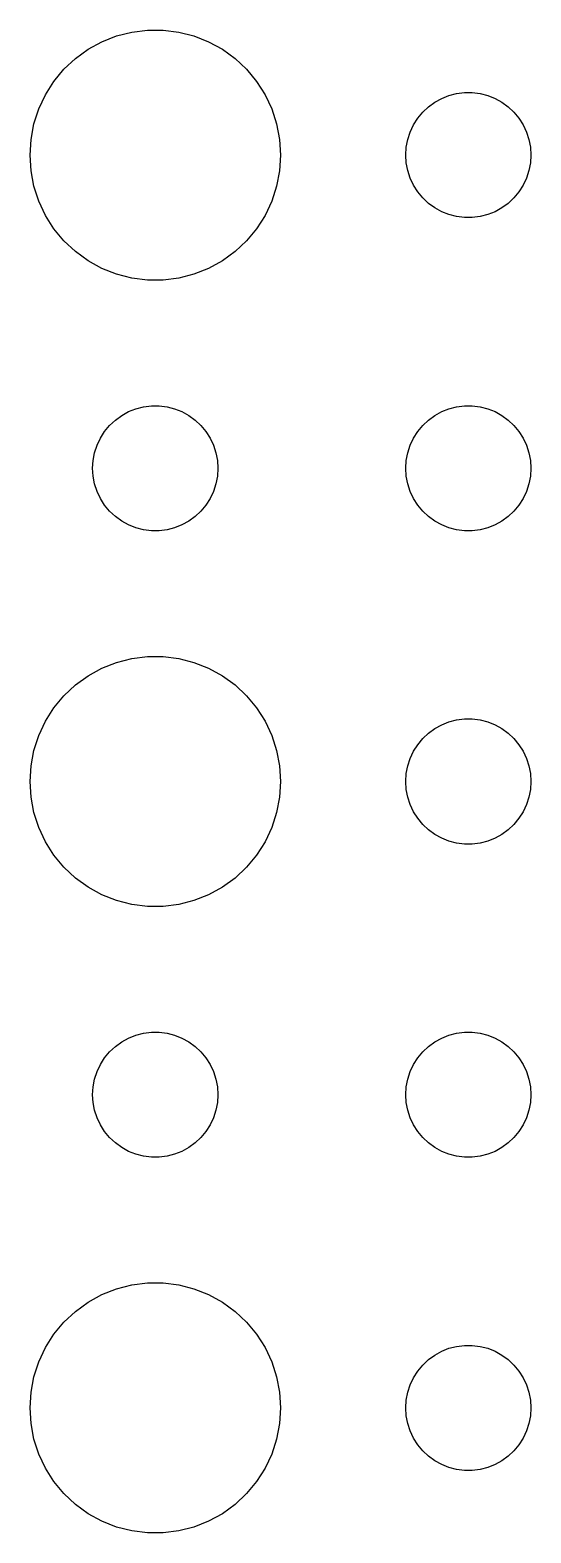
# Model space of a CAD drawing. Header units: metres. Extents: x -134 to 134, y -134 to 134.
# Drawn here: x -40.5 to -28.5, y 64.51 to 100.49 of the extents above; entities that cross this region are included whole.
import ezdxf

# ---------------------------------------------------------------- set-up
doc = ezdxf.new("R2010")
doc.units = ezdxf.units.M

msp = doc.modelspace()

# ---------------------------------------------------------------- linework, layer by layer
for p, q in [((-38.427, 100.353), (-38.0621, 100.447)), ((-38.0621, 100.447), (-37.6884, 100.494)), ((-37.6884, 100.494), (-37.3116, 100.494)), ((-37.3116, 100.494), (-36.9379, 100.447)), ((-36.9379, 100.447), (-36.5729, 100.353)), ((-39.1075, 100.033), (-38.7773, 100.214)), ((-38.7773, 100.214), (-38.427, 100.353)), ((-36.5729, 100.353), (-36.2227, 100.214)), ((-36.2227, 100.214), (-35.8925, 100.033)), ((-39.6869, 99.5536), (-39.4123, 99.8115)), ((-39.4123, 99.8115), (-39.1075, 100.033)), ((-35.8925, 100.033), (-35.5877, 99.8115)), ((-35.5877, 99.8115), (-35.3131, 99.5536)), ((-39.927, 99.2634), (-39.6869, 99.5536)), ((-35.3131, 99.5536), (-35.0729, 99.2634)), ((-40.1289, 98.9453), (-39.927, 99.2634)), ((-35.0729, 99.2634), (-34.8711, 98.9453)), ((-30.4635, 98.9266), (-30.2811, 98.9734)), ((-30.2811, 98.9734), (-30.0942, 98.997)), ((-30.0942, 98.997), (-29.9058, 98.997)), ((-29.9058, 98.997), (-29.7189, 98.9734)), ((-29.7189, 98.9734), (-29.5365, 98.9266)), ((-40.2893, 98.6044), (-40.1289, 98.9453)), ((-34.8711, 98.9453), (-34.7107, 98.6044)), ((-31.0934, 98.5268), (-30.9561, 98.6558)), ((-30.9561, 98.6558), (-30.8037, 98.7665)), ((-30.8037, 98.7665), (-30.6387, 98.8572)), ((-30.6387, 98.8572), (-30.4635, 98.9266)), ((-29.5365, 98.9266), (-29.3613, 98.8572)), ((-29.3613, 98.8572), (-29.1963, 98.7665)), ((-29.1963, 98.7665), (-29.0439, 98.6558)), ((-29.0439, 98.6558), (-28.9065, 98.5268)), ((-40.4057, 98.2461), (-40.2893, 98.6044)), ((-34.7107, 98.6044), (-34.5942, 98.2461)), ((-31.3145, 98.2226), (-31.2135, 98.3817)), ((-31.2135, 98.3817), (-31.0934, 98.5268)), ((-28.9065, 98.5268), (-28.7865, 98.3817)), ((-28.7865, 98.3817), (-28.6855, 98.2226)), ((-40.4763, 97.876), (-40.4057, 98.2461)), ((-34.5942, 98.2461), (-34.5237, 97.876)), ((-31.4529, 97.873), (-31.3947, 98.0522)), ((-31.3947, 98.0522), (-31.3145, 98.2226)), ((-28.6855, 98.2226), (-28.6053, 98.0522)), ((-28.6053, 98.0522), (-28.5471, 97.873)), ((-40.5, 97.5), (-40.4763, 97.876)), ((-34.5237, 97.876), (-34.5, 97.5)), ((-31.5, 97.5), (-31.4882, 97.688)), ((-31.4882, 97.688), (-31.4529, 97.873)), ((-28.5471, 97.873), (-28.5118, 97.688)), ((-28.5118, 97.688), (-28.5, 97.5)), ((-40.4763, 97.124), (-40.5, 97.5)), ((-34.5, 97.5), (-34.5237, 97.124)), ((-31.4882, 97.312), (-31.5, 97.5)), ((-31.4529, 97.127), (-31.4882, 97.312)), ((-28.5118, 97.312), (-28.5471, 97.127)), ((-28.5, 97.5), (-28.5118, 97.312)), ((-40.4057, 96.7539), (-40.4763, 97.124)), ((-34.5237, 97.124), (-34.5942, 96.7539)), ((-31.3947, 96.9478), (-31.4529, 97.127)), ((-31.3145, 96.7774), (-31.3947, 96.9478)), ((-28.6053, 96.9478), (-28.6855, 96.7774)), ((-28.5471, 97.127), (-28.6053, 96.9478)), ((-40.2893, 96.3956), (-40.4057, 96.7539)), ((-34.5942, 96.7539), (-34.7107, 96.3956)), ((-31.2135, 96.6183), (-31.3145, 96.7774)), ((-31.0934, 96.4732), (-31.2135, 96.6183)), ((-30.9561, 96.3442), (-31.0934, 96.4732)), ((-28.9065, 96.4732), (-29.0439, 96.3442)), ((-28.7865, 96.6183), (-28.9065, 96.4732)), ((-28.6855, 96.7774), (-28.7865, 96.6183)), ((-40.1289, 96.0547), (-40.2893, 96.3956)), ((-34.7107, 96.3956), (-34.8711, 96.0547)), ((-30.8037, 96.2335), (-30.9561, 96.3442)), ((-30.6387, 96.1428), (-30.8037, 96.2335)), ((-30.4635, 96.0734), (-30.6387, 96.1428)), ((-29.3613, 96.1428), (-29.5365, 96.0734)), ((-29.1963, 96.2335), (-29.3613, 96.1428)), ((-29.0439, 96.3442), (-29.1963, 96.2335)), ((-39.927, 95.7366), (-40.1289, 96.0547)), ((-39.6869, 95.4464), (-39.927, 95.7366)), ((-35.0729, 95.7366), (-35.3131, 95.4464)), ((-34.8711, 96.0547), (-35.0729, 95.7366)), ((-30.2811, 96.0266), (-30.4635, 96.0734)), ((-30.0942, 96.003), (-30.2811, 96.0266)), ((-29.9058, 96.003), (-30.0942, 96.003)), ((-29.7189, 96.0266), (-29.9058, 96.003)), ((-29.5365, 96.0734), (-29.7189, 96.0266)), ((-39.4123, 95.1885), (-39.6869, 95.4464)), ((-35.3131, 95.4464), (-35.5877, 95.1885)), ((-39.1075, 94.967), (-39.4123, 95.1885)), ((-35.5877, 95.1885), (-35.8925, 94.967)), ((-38.7773, 94.7855), (-39.1075, 94.967)), ((-38.427, 94.6468), (-38.7773, 94.7855)), ((-36.2227, 94.7855), (-36.5729, 94.6468)), ((-35.8925, 94.967), (-36.2227, 94.7855)), ((-38.0621, 94.5531), (-38.427, 94.6468)), ((-37.6884, 94.5059), (-38.0621, 94.5531)), ((-37.3116, 94.5059), (-37.6884, 94.5059)), ((-36.9379, 94.5531), (-37.3116, 94.5059)), ((-36.5729, 94.6468), (-36.9379, 94.5531)), ((-38.1387, 91.3572), (-37.9635, 91.4266)), ((-37.9635, 91.4266), (-37.7811, 91.4734)), ((-37.7811, 91.4734), (-37.5942, 91.497)), ((-37.5942, 91.497), (-37.4058, 91.497)), ((-37.4058, 91.497), (-37.2189, 91.4734)), ((-37.2189, 91.4734), (-37.0365, 91.4266)), ((-37.0365, 91.4266), (-36.8613, 91.3572)), ((-30.6387, 91.3572), (-30.4635, 91.4266)), ((-30.4635, 91.4266), (-30.2811, 91.4734)), ((-30.2811, 91.4734), (-30.0942, 91.497)), ((-30.0942, 91.497), (-29.9058, 91.497)), ((-29.9058, 91.497), (-29.7189, 91.4734)), ((-29.7189, 91.4734), (-29.5365, 91.4266)), ((-29.5365, 91.4266), (-29.3613, 91.3572)), ((-38.5934, 91.0268), (-38.4561, 91.1558)), ((-38.4561, 91.1558), (-38.3037, 91.2665)), ((-38.3037, 91.2665), (-38.1387, 91.3572)), ((-36.8613, 91.3572), (-36.6963, 91.2665)), ((-36.6963, 91.2665), (-36.5439, 91.1558)), ((-36.5439, 91.1558), (-36.4065, 91.0268)), ((-31.0934, 91.0268), (-30.9561, 91.1558)), ((-30.9561, 91.1558), (-30.8037, 91.2665)), ((-30.8037, 91.2665), (-30.6387, 91.3572)), ((-29.3613, 91.3572), (-29.1963, 91.2665)), ((-29.1963, 91.2665), (-29.0439, 91.1558)), ((-29.0439, 91.1558), (-28.9065, 91.0268)), ((-38.8947, 90.5522), (-38.8145, 90.7226)), ((-38.8145, 90.7226), (-38.7135, 90.8817)), ((-38.7135, 90.8817), (-38.5934, 91.0268)), ((-36.4065, 91.0268), (-36.2865, 90.8817)), ((-36.2865, 90.8817), (-36.1855, 90.7226)), ((-36.1855, 90.7226), (-36.1053, 90.5522)), ((-31.3947, 90.5522), (-31.3145, 90.7226)), ((-31.3145, 90.7226), (-31.2135, 90.8817)), ((-31.2135, 90.8817), (-31.0934, 91.0268)), ((-28.9065, 91.0268), (-28.7865, 90.8817)), ((-28.7865, 90.8817), (-28.6855, 90.7226)), ((-28.6855, 90.7226), (-28.6053, 90.5522)), ((-38.9882, 90.188), (-38.9529, 90.373)), ((-38.9529, 90.373), (-38.8947, 90.5522)), ((-36.1053, 90.5522), (-36.0471, 90.373)), ((-36.0471, 90.373), (-36.0118, 90.188)), ((-31.4882, 90.188), (-31.4529, 90.373)), ((-31.4529, 90.373), (-31.3947, 90.5522)), ((-28.6053, 90.5522), (-28.5471, 90.373)), ((-28.5471, 90.373), (-28.5118, 90.188)), ((-39, 90), (-38.9882, 90.188)), ((-38.9882, 89.812), (-39, 90)), ((-36.0118, 90.188), (-36, 90)), ((-36, 90), (-36.0118, 89.812)), ((-31.5, 90), (-31.4882, 90.188)), ((-31.4882, 89.812), (-31.5, 90)), ((-28.5118, 90.188), (-28.5, 90)), ((-28.5, 90), (-28.5118, 89.812)), ((-38.9529, 89.627), (-38.9882, 89.812)), ((-38.8947, 89.4478), (-38.9529, 89.627)), ((-36.0471, 89.627), (-36.1053, 89.4478)), ((-36.0118, 89.812), (-36.0471, 89.627)), ((-31.4529, 89.627), (-31.4882, 89.812)), ((-31.3947, 89.4478), (-31.4529, 89.627)), ((-28.5471, 89.627), (-28.6053, 89.4478)), ((-28.5118, 89.812), (-28.5471, 89.627)), ((-38.8145, 89.2774), (-38.8947, 89.4478)), ((-38.7135, 89.1183), (-38.8145, 89.2774)), ((-36.1855, 89.2774), (-36.2865, 89.1183)), ((-36.1053, 89.4478), (-36.1855, 89.2774)), ((-31.3145, 89.2774), (-31.3947, 89.4478)), ((-31.2135, 89.1183), (-31.3145, 89.2774)), ((-28.6855, 89.2774), (-28.7865, 89.1183)), ((-28.6053, 89.4478), (-28.6855, 89.2774)), ((-38.5934, 88.9732), (-38.7135, 89.1183)), ((-38.4561, 88.8442), (-38.5934, 88.9732)), ((-36.4065, 88.9732), (-36.5439, 88.8442)), ((-36.2865, 89.1183), (-36.4065, 88.9732)), ((-31.0934, 88.9732), (-31.2135, 89.1183)), ((-30.9561, 88.8442), (-31.0934, 88.9732)), ((-28.9065, 88.9732), (-29.0439, 88.8442)), ((-28.7865, 89.1183), (-28.9065, 88.9732)), ((-38.3037, 88.7335), (-38.4561, 88.8442)), ((-38.1387, 88.6428), (-38.3037, 88.7335)), ((-37.9635, 88.5734), (-38.1387, 88.6428)), ((-37.7811, 88.5266), (-37.9635, 88.5734)), ((-37.0365, 88.5734), (-37.2189, 88.5266)), ((-36.8613, 88.6428), (-37.0365, 88.5734)), ((-36.6963, 88.7335), (-36.8613, 88.6428)), ((-36.5439, 88.8442), (-36.6963, 88.7335)), ((-30.8037, 88.7335), (-30.9561, 88.8442)), ((-30.6387, 88.6428), (-30.8037, 88.7335)), ((-30.4635, 88.5734), (-30.6387, 88.6428)), ((-30.2811, 88.5266), (-30.4635, 88.5734)), ((-29.5365, 88.5734), (-29.7189, 88.5266)), ((-29.3613, 88.6428), (-29.5365, 88.5734)), ((-29.1963, 88.7335), (-29.3613, 88.6428)), ((-29.0439, 88.8442), (-29.1963, 88.7335)), ((-37.5942, 88.503), (-37.7811, 88.5266)), ((-37.4058, 88.503), (-37.5942, 88.503)), ((-37.2189, 88.5266), (-37.4058, 88.503)), ((-30.0942, 88.503), (-30.2811, 88.5266)), ((-29.9058, 88.503), (-30.0942, 88.503)), ((-29.7189, 88.5266), (-29.9058, 88.503)), ((-38.7773, 85.2145), (-38.427, 85.3532)), ((-38.427, 85.3532), (-38.0621, 85.4469)), ((-38.0621, 85.4469), (-37.6884, 85.4941)), ((-37.6884, 85.4941), (-37.3116, 85.4941)), ((-37.3116, 85.4941), (-36.9379, 85.4469)), ((-36.9379, 85.4469), (-36.5729, 85.3532)), ((-36.5729, 85.3532), (-36.2227, 85.2145)), ((-39.4123, 84.8115), (-39.1075, 85.033)), ((-39.1075, 85.033), (-38.7773, 85.2145)), ((-36.2227, 85.2145), (-35.8925, 85.033)), ((-35.8925, 85.033), (-35.5877, 84.8115)), ((-39.6869, 84.5536), (-39.4123, 84.8115)), ((-35.5877, 84.8115), (-35.3131, 84.5536)), ((-40.1289, 83.9453), (-39.927, 84.2634)), ((-39.927, 84.2634), (-39.6869, 84.5536)), ((-35.3131, 84.5536), (-35.0729, 84.2634)), ((-35.0729, 84.2634), (-34.8711, 83.9453)), ((-40.2893, 83.6044), (-40.1289, 83.9453)), ((-34.8711, 83.9453), (-34.7107, 83.6044)), ((-30.8037, 83.7665), (-30.6387, 83.8572)), ((-30.6387, 83.8572), (-30.4635, 83.9266)), ((-30.4635, 83.9266), (-30.2811, 83.9734)), ((-30.2811, 83.9734), (-30.0942, 83.997)), ((-30.0942, 83.997), (-29.9058, 83.997)), ((-29.9058, 83.997), (-29.7189, 83.9734)), ((-29.7189, 83.9734), (-29.5365, 83.9266)), ((-29.5365, 83.9266), (-29.3613, 83.8572)), ((-29.3613, 83.8572), (-29.1963, 83.7665)), ((-40.4057, 83.2461), (-40.2893, 83.6044)), ((-34.7107, 83.6044), (-34.5942, 83.2461)), ((-31.2135, 83.3817), (-31.0934, 83.5268)), ((-31.0934, 83.5268), (-30.9561, 83.6558)), ((-30.9561, 83.6558), (-30.8037, 83.7665)), ((-29.1963, 83.7665), (-29.0439, 83.6558)), ((-29.0439, 83.6558), (-28.9065, 83.5268)), ((-28.9065, 83.5268), (-28.7865, 83.3817)), ((-40.4763, 82.876), (-40.4057, 83.2461)), ((-34.5942, 83.2461), (-34.5237, 82.876)), ((-31.3947, 83.0522), (-31.3145, 83.2226)), ((-31.3145, 83.2226), (-31.2135, 83.3817)), ((-28.7865, 83.3817), (-28.6855, 83.2226)), ((-28.6855, 83.2226), (-28.6053, 83.0522)), ((-40.5, 82.5), (-40.4763, 82.876)), ((-34.5237, 82.876), (-34.5, 82.5)), ((-31.4882, 82.688), (-31.4529, 82.873)), ((-31.4529, 82.873), (-31.3947, 83.0522)), ((-28.6053, 83.0522), (-28.5471, 82.873)), ((-28.5471, 82.873), (-28.5118, 82.688)), ((-40.4763, 82.124), (-40.5, 82.5)), ((-34.5, 82.5), (-34.5237, 82.124)), ((-31.5, 82.5), (-31.4882, 82.688)), ((-31.4882, 82.312), (-31.5, 82.5)), ((-28.5118, 82.688), (-28.5, 82.5)), ((-28.5, 82.5), (-28.5118, 82.312)), ((-40.4057, 81.7539), (-40.4763, 82.124)), ((-34.5237, 82.124), (-34.5942, 81.7539)), ((-31.4529, 82.127), (-31.4882, 82.312)), ((-31.3947, 81.9478), (-31.4529, 82.127)), ((-28.5471, 82.127), (-28.6053, 81.9478)), ((-28.5118, 82.312), (-28.5471, 82.127)), ((-40.2893, 81.3956), (-40.4057, 81.7539)), ((-34.5942, 81.7539), (-34.7107, 81.3956)), ((-31.3145, 81.7774), (-31.3947, 81.9478)), ((-31.2135, 81.6183), (-31.3145, 81.7774)), ((-28.6855, 81.7774), (-28.7865, 81.6183)), ((-28.6053, 81.9478), (-28.6855, 81.7774)), ((-40.1289, 81.0547), (-40.2893, 81.3956)), ((-34.7107, 81.3956), (-34.8711, 81.0547)), ((-31.0934, 81.4732), (-31.2135, 81.6183)), ((-30.9561, 81.3442), (-31.0934, 81.4732)), ((-30.8037, 81.2335), (-30.9561, 81.3442)), ((-29.0439, 81.3442), (-29.1963, 81.2335)), ((-28.9065, 81.4732), (-29.0439, 81.3442)), ((-28.7865, 81.6183), (-28.9065, 81.4732)), ((-39.927, 80.7366), (-40.1289, 81.0547)), ((-34.8711, 81.0547), (-35.0729, 80.7366)), ((-30.6387, 81.1428), (-30.8037, 81.2335)), ((-30.4635, 81.0734), (-30.6387, 81.1428)), ((-30.2811, 81.0266), (-30.4635, 81.0734)), ((-30.0942, 81.003), (-30.2811, 81.0266)), ((-29.9058, 81.003), (-30.0942, 81.003)), ((-29.7189, 81.0266), (-29.9058, 81.003)), ((-29.5365, 81.0734), (-29.7189, 81.0266)), ((-29.3613, 81.1428), (-29.5365, 81.0734)), ((-29.1963, 81.2335), (-29.3613, 81.1428)), ((-39.6869, 80.4464), (-39.927, 80.7366)), ((-35.0729, 80.7366), (-35.3131, 80.4464)), ((-39.4123, 80.1885), (-39.6869, 80.4464)), ((-35.3131, 80.4464), (-35.5877, 80.1885)), ((-39.1075, 79.967), (-39.4123, 80.1885)), ((-38.7773, 79.7855), (-39.1075, 79.967)), ((-35.8925, 79.967), (-36.2227, 79.7855)), ((-35.5877, 80.1885), (-35.8925, 79.967)), ((-38.427, 79.6468), (-38.7773, 79.7855)), ((-38.0621, 79.5531), (-38.427, 79.6468)), ((-37.6884, 79.5059), (-38.0621, 79.5531)), ((-36.9379, 79.5531), (-37.3116, 79.5059)), ((-36.5729, 79.6468), (-36.9379, 79.5531)), ((-36.2227, 79.7855), (-36.5729, 79.6468)), ((-37.3116, 79.5059), (-37.6884, 79.5059)), ((-38.3037, 76.2665), (-38.1387, 76.3572)), ((-38.1387, 76.3572), (-37.9635, 76.4266)), ((-37.9635, 76.4266), (-37.7811, 76.4734)), ((-37.7811, 76.4734), (-37.5942, 76.497)), ((-37.5942, 76.497), (-37.4058, 76.497)), ((-37.4058, 76.497), (-37.2189, 76.4734)), ((-37.2189, 76.4734), (-37.0365, 76.4266)), ((-37.0365, 76.4266), (-36.8613, 76.3572)), ((-36.8613, 76.3572), (-36.6963, 76.2665)), ((-30.8037, 76.2665), (-30.6387, 76.3572)), ((-30.6387, 76.3572), (-30.4635, 76.4266)), ((-30.4635, 76.4266), (-30.2811, 76.4734)), ((-30.2811, 76.4734), (-30.0942, 76.497)), ((-30.0942, 76.497), (-29.9058, 76.497)), ((-29.9058, 76.497), (-29.7189, 76.4734)), ((-29.7189, 76.4734), (-29.5365, 76.4266)), ((-29.5365, 76.4266), (-29.3613, 76.3572)), ((-29.3613, 76.3572), (-29.1963, 76.2665)), ((-38.7135, 75.8817), (-38.5934, 76.0268)), ((-38.5934, 76.0268), (-38.4561, 76.1558)), ((-38.4561, 76.1558), (-38.3037, 76.2665)), ((-36.6963, 76.2665), (-36.5439, 76.1558)), ((-36.5439, 76.1558), (-36.4065, 76.0268)), ((-36.4065, 76.0268), (-36.2865, 75.8817)), ((-31.2135, 75.8817), (-31.0934, 76.0268)), ((-31.0934, 76.0268), (-30.9561, 76.1558)), ((-30.9561, 76.1558), (-30.8037, 76.2665)), ((-29.1963, 76.2665), (-29.0439, 76.1558)), ((-29.0439, 76.1558), (-28.9065, 76.0268)), ((-28.9065, 76.0268), (-28.7865, 75.8817)), ((-38.8947, 75.5522), (-38.8145, 75.7226)), ((-38.8145, 75.7226), (-38.7135, 75.8817)), ((-36.2865, 75.8817), (-36.1855, 75.7226)), ((-36.1855, 75.7226), (-36.1053, 75.5522)), ((-31.3947, 75.5522), (-31.3145, 75.7226)), ((-31.3145, 75.7226), (-31.2135, 75.8817)), ((-28.7865, 75.8817), (-28.6855, 75.7226)), ((-28.6855, 75.7226), (-28.6053, 75.5522)), ((-38.9882, 75.188), (-38.9529, 75.373)), ((-38.9529, 75.373), (-38.8947, 75.5522)), ((-36.1053, 75.5522), (-36.0471, 75.373)), ((-36.0471, 75.373), (-36.0118, 75.188)), ((-31.4882, 75.188), (-31.4529, 75.373)), ((-31.4529, 75.373), (-31.3947, 75.5522)), ((-28.6053, 75.5522), (-28.5471, 75.373)), ((-28.5471, 75.373), (-28.5118, 75.188)), ((-39, 75), (-38.9882, 75.188)), ((-38.9882, 74.812), (-39, 75)), ((-36.0118, 75.188), (-36, 75)), ((-36, 75), (-36.0118, 74.812)), ((-31.5, 75), (-31.4882, 75.188)), ((-31.4882, 74.812), (-31.5, 75)), ((-28.5118, 75.188), (-28.5, 75)), ((-28.5, 75), (-28.5118, 74.812)), ((-38.9529, 74.627), (-38.9882, 74.812)), ((-38.8947, 74.4478), (-38.9529, 74.627)), ((-36.0471, 74.627), (-36.1053, 74.4478)), ((-36.0118, 74.812), (-36.0471, 74.627)), ((-31.4529, 74.627), (-31.4882, 74.812)), ((-31.3947, 74.4478), (-31.4529, 74.627)), ((-28.5471, 74.627), (-28.6053, 74.4478)), ((-28.5118, 74.812), (-28.5471, 74.627)), ((-38.8145, 74.2774), (-38.8947, 74.4478)), ((-38.7135, 74.1183), (-38.8145, 74.2774)), ((-36.1855, 74.2774), (-36.2865, 74.1183)), ((-36.1053, 74.4478), (-36.1855, 74.2774)), ((-31.3145, 74.2774), (-31.3947, 74.4478)), ((-31.2135, 74.1183), (-31.3145, 74.2774)), ((-28.6855, 74.2774), (-28.7865, 74.1183)), ((-28.6053, 74.4478), (-28.6855, 74.2774)), ((-38.5934, 73.9732), (-38.7135, 74.1183)), ((-38.4561, 73.8442), (-38.5934, 73.9732)), ((-38.3037, 73.7335), (-38.4561, 73.8442)), ((-36.5439, 73.8442), (-36.6963, 73.7335)), ((-36.4065, 73.9732), (-36.5439, 73.8442)), ((-36.2865, 74.1183), (-36.4065, 73.9732)), ((-31.0934, 73.9732), (-31.2135, 74.1183)), ((-30.9561, 73.8442), (-31.0934, 73.9732)), ((-30.8037, 73.7335), (-30.9561, 73.8442)), ((-29.0439, 73.8442), (-29.1963, 73.7335)), ((-28.9065, 73.9732), (-29.0439, 73.8442)), ((-28.7865, 74.1183), (-28.9065, 73.9732)), ((-38.1387, 73.6428), (-38.3037, 73.7335)), ((-37.9635, 73.5734), (-38.1387, 73.6428)), ((-37.7811, 73.5266), (-37.9635, 73.5734)), ((-37.5942, 73.503), (-37.7811, 73.5266)), ((-37.4058, 73.503), (-37.5942, 73.503)), ((-37.2189, 73.5266), (-37.4058, 73.503)), ((-37.0365, 73.5734), (-37.2189, 73.5266)), ((-36.8613, 73.6428), (-37.0365, 73.5734)), ((-36.6963, 73.7335), (-36.8613, 73.6428)), ((-30.6387, 73.6428), (-30.8037, 73.7335)), ((-30.4635, 73.5734), (-30.6387, 73.6428)), ((-30.2811, 73.5266), (-30.4635, 73.5734)), ((-30.0942, 73.503), (-30.2811, 73.5266)), ((-29.9058, 73.503), (-30.0942, 73.503)), ((-29.7189, 73.5266), (-29.9058, 73.503)), ((-29.5365, 73.5734), (-29.7189, 73.5266)), ((-29.3613, 73.6428), (-29.5365, 73.5734)), ((-29.1963, 73.7335), (-29.3613, 73.6428)), ((-39.1075, 70.033), (-38.7773, 70.2145)), ((-38.7773, 70.2145), (-38.427, 70.3532)), ((-38.427, 70.3532), (-38.0621, 70.4469)), ((-38.0621, 70.4469), (-37.6884, 70.4941)), ((-37.6884, 70.4941), (-37.3116, 70.4941)), ((-37.3116, 70.4941), (-36.9379, 70.4469)), ((-36.9379, 70.4469), (-36.5729, 70.3532)), ((-36.5729, 70.3532), (-36.2227, 70.2145)), ((-36.2227, 70.2145), (-35.8925, 70.033)), ((-39.4123, 69.8115), (-39.1075, 70.033)), ((-35.8925, 70.033), (-35.5877, 69.8115)), ((-39.927, 69.2634), (-39.6869, 69.5536)), ((-39.6869, 69.5536), (-39.4123, 69.8115)), ((-35.5877, 69.8115), (-35.3131, 69.5536)), ((-35.3131, 69.5536), (-35.0729, 69.2634)), ((-40.1289, 68.9453), (-39.927, 69.2634)), ((-35.0729, 69.2634), (-34.8711, 68.9453)), ((-40.2893, 68.6044), (-40.1289, 68.9453)), ((-34.8711, 68.9453), (-34.7107, 68.6044)), ((-30.9561, 68.6558), (-30.8037, 68.7665)), ((-30.8037, 68.7665), (-30.6387, 68.8572)), ((-30.6387, 68.8572), (-30.4635, 68.9266)), ((-30.4635, 68.9266), (-30.2811, 68.9734)), ((-30.2811, 68.9734), (-30.0942, 68.997)), ((-30.0942, 68.997), (-29.9058, 68.997)), ((-29.9058, 68.997), (-29.7189, 68.9734)), ((-29.7189, 68.9734), (-29.5365, 68.9266)), ((-29.5365, 68.9266), (-29.3613, 68.8572)), ((-29.3613, 68.8572), (-29.1963, 68.7665)), ((-29.1963, 68.7665), (-29.0439, 68.6558)), ((-40.4057, 68.2461), (-40.2893, 68.6044)), ((-34.7107, 68.6044), (-34.5942, 68.2461)), ((-31.3145, 68.2226), (-31.2135, 68.3817)), ((-31.2135, 68.3817), (-31.0934, 68.5268)), ((-31.0934, 68.5268), (-30.9561, 68.6558)), ((-29.0439, 68.6558), (-28.9065, 68.5268)), ((-28.9065, 68.5268), (-28.7865, 68.3817)), ((-28.7865, 68.3817), (-28.6855, 68.2226)), ((-40.4763, 67.876), (-40.4057, 68.2461)), ((-34.5942, 68.2461), (-34.5237, 67.876)), ((-31.4529, 67.873), (-31.3947, 68.0522)), ((-31.3947, 68.0522), (-31.3145, 68.2226)), ((-28.6855, 68.2226), (-28.6053, 68.0522)), ((-28.6053, 68.0522), (-28.5471, 67.873)), ((-40.5, 67.5), (-40.4763, 67.876)), ((-34.5237, 67.876), (-34.5, 67.5)), ((-31.5, 67.5), (-31.4882, 67.688)), ((-31.4882, 67.688), (-31.4529, 67.873)), ((-28.5471, 67.873), (-28.5118, 67.688)), ((-28.5118, 67.688), (-28.5, 67.5)), ((-40.4763, 67.124), (-40.5, 67.5)), ((-34.5, 67.5), (-34.5237, 67.124)), ((-31.4882, 67.312), (-31.5, 67.5)), ((-31.4529, 67.127), (-31.4882, 67.312)), ((-28.5118, 67.312), (-28.5471, 67.127)), ((-28.5, 67.5), (-28.5118, 67.312)), ((-40.4057, 66.7539), (-40.4763, 67.124)), ((-34.5237, 67.124), (-34.5942, 66.7539)), ((-31.3947, 66.9478), (-31.4529, 67.127)), ((-31.3145, 66.7774), (-31.3947, 66.9478)), ((-28.6053, 66.9478), (-28.6855, 66.7774)), ((-28.5471, 67.127), (-28.6053, 66.9478)), ((-40.2893, 66.3956), (-40.4057, 66.7539)), ((-34.5942, 66.7539), (-34.7107, 66.3956)), ((-31.2135, 66.6183), (-31.3145, 66.7774)), ((-31.0934, 66.4732), (-31.2135, 66.6183)), ((-28.7865, 66.6183), (-28.9065, 66.4732)), ((-28.6855, 66.7774), (-28.7865, 66.6183)), ((-40.1289, 66.0547), (-40.2893, 66.3956)), ((-34.7107, 66.3956), (-34.8711, 66.0547)), ((-30.9561, 66.3442), (-31.0934, 66.4732)), ((-30.8037, 66.2335), (-30.9561, 66.3442)), ((-30.6387, 66.1428), (-30.8037, 66.2335)), ((-29.1963, 66.2335), (-29.3613, 66.1428)), ((-29.0439, 66.3442), (-29.1963, 66.2335)), ((-28.9065, 66.4732), (-29.0439, 66.3442)), ((-39.927, 65.7366), (-40.1289, 66.0547)), ((-34.8711, 66.0547), (-35.0729, 65.7366)), ((-30.4635, 66.0734), (-30.6387, 66.1428)), ((-30.2811, 66.0266), (-30.4635, 66.0734)), ((-30.0942, 66.003), (-30.2811, 66.0266)), ((-29.9058, 66.003), (-30.0942, 66.003)), ((-29.7189, 66.0266), (-29.9058, 66.003)), ((-29.5365, 66.0734), (-29.7189, 66.0266)), ((-29.3613, 66.1428), (-29.5365, 66.0734)), ((-39.6869, 65.4464), (-39.927, 65.7366)), ((-35.0729, 65.7366), (-35.3131, 65.4464)), ((-39.4123, 65.1885), (-39.6869, 65.4464)), ((-39.1075, 64.967), (-39.4123, 65.1885)), ((-35.5877, 65.1885), (-35.8925, 64.967)), ((-35.3131, 65.4464), (-35.5877, 65.1885)), ((-38.7773, 64.7855), (-39.1075, 64.967)), ((-38.427, 64.6468), (-38.7773, 64.7855)), ((-36.2227, 64.7855), (-36.5729, 64.6468)), ((-35.8925, 64.967), (-36.2227, 64.7855)), ((-38.0621, 64.5531), (-38.427, 64.6468)), ((-37.6884, 64.5059), (-38.0621, 64.5531)), ((-37.3116, 64.5059), (-37.6884, 64.5059)), ((-36.9379, 64.5531), (-37.3116, 64.5059)), ((-36.5729, 64.6468), (-36.9379, 64.5531))]:
    msp.add_line(p, q)

doc.saveas('drawing.dxf')
